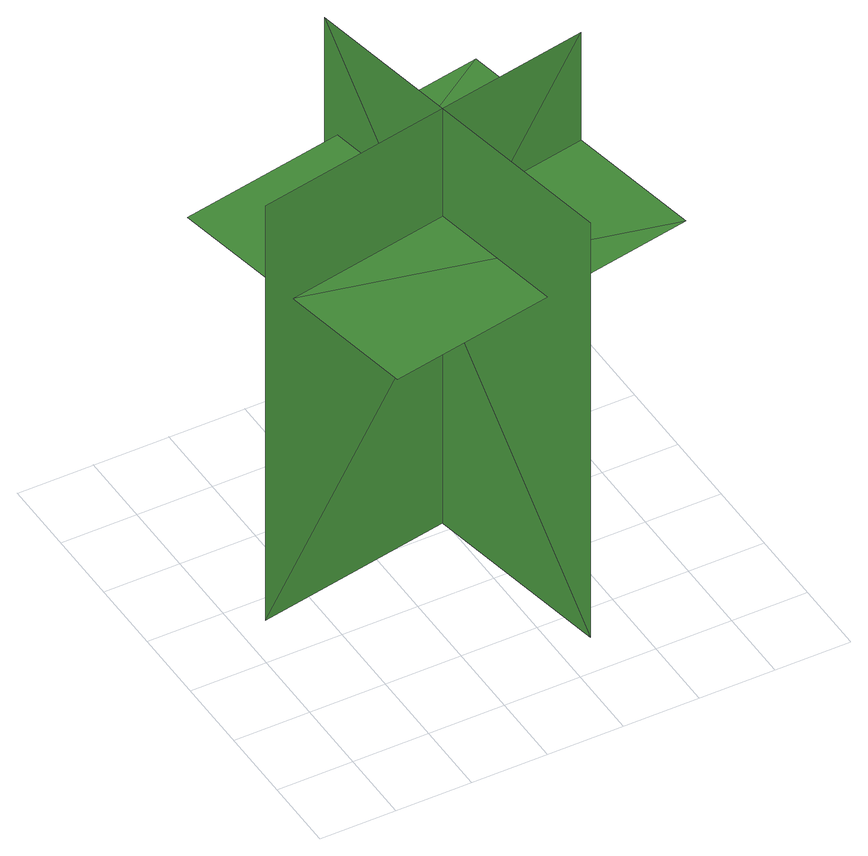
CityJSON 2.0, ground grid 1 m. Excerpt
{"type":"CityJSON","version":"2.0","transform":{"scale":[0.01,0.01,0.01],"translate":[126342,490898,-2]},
"CityObjects":{
"tree1":{"type":"SolitaryVegetationObject","geometry":[{"type":"MultiSurface","lod":"1","boundaries":[[[0,1,2]],[[0,2,3]],[[4,5,6]],[[4,6,7]],[[8,9,10]],[[8,10,11]],[[8,12,13]],[[8,13,9]]]}]}
},
"vertices":[
[36,265,49],[501,351,49],[501,351,675],[36,265,675],[345,55,49],[259,520,49],[259,520,675],[345,55,675],[76,272,513],[501,351,513],[467,534,513],[42,456,513],[110,89,513],[535,167,513]
]}
